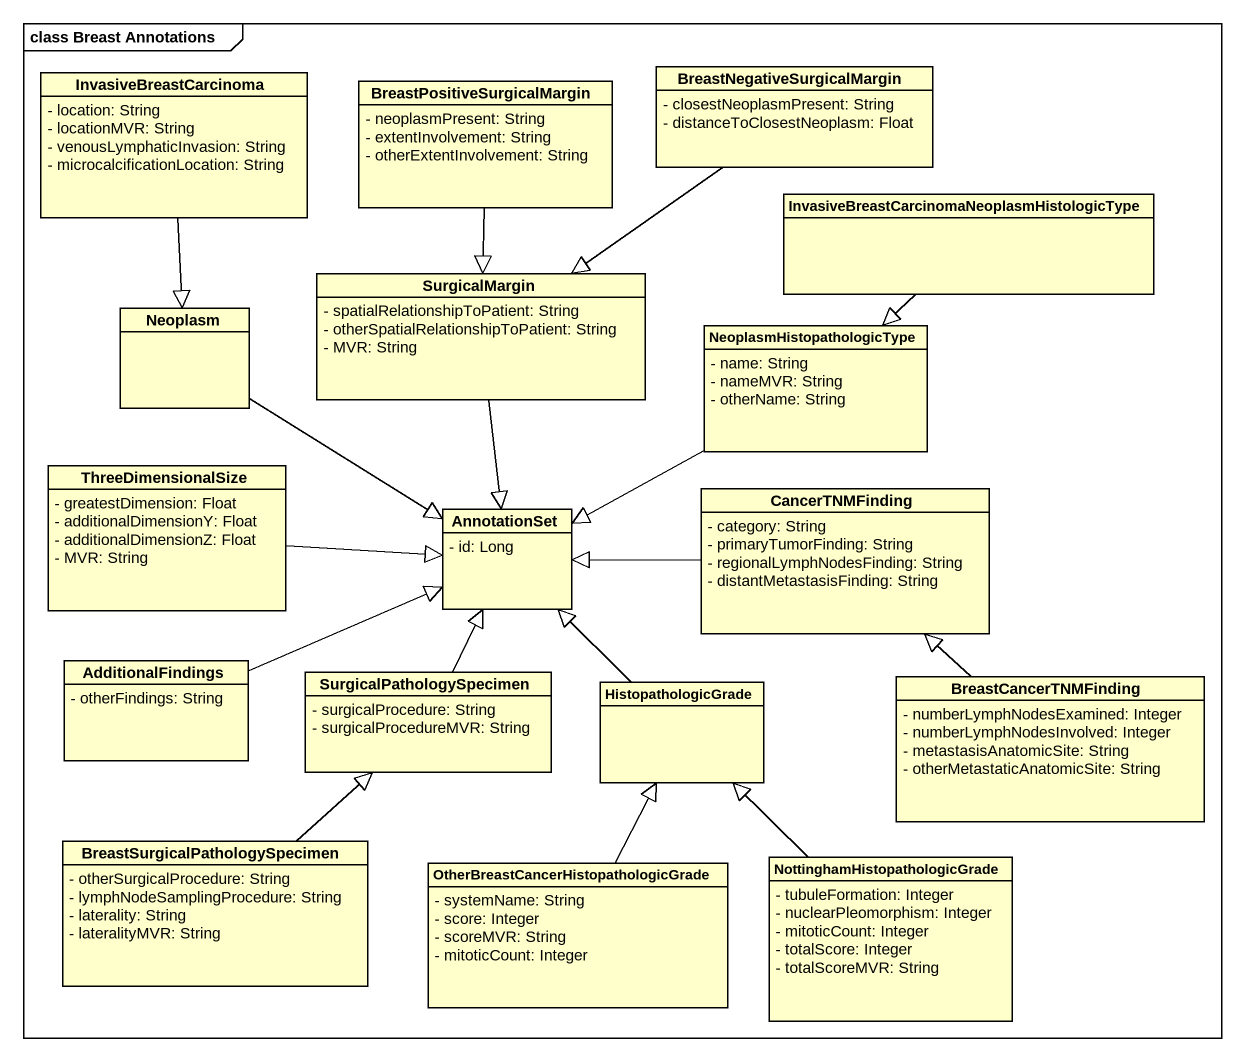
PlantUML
@startuml
mainframe class Breast Annotations
hide circle
hide empty members
skinparam classAttributeIconSize 0
class InvasiveBreastCarcinoma {
  - location: String
  - locationMVR: String
  - venousLymphaticInvasion: String
  - microcalcificationLocation: String
}
class BreastPositiveSurgicalMargin {
  - neoplasmPresent: String
  - extentInvolvement: String
  - otherExtentInvolvement: String
}
class BreastNegativeSurgicalMargin {
  - closestNeoplasmPresent: String
  - distanceToClosestNeoplasm: Float
}
class "InvasiveBreastCarcinomaNeoplasmHistologicType" as InvasiveBreastCarcinomaNeopl
class Neoplasm
class SurgicalMargin {
  - spatialRelationshipToPatient: String
  - otherSpatialRelationshipToPatient: String
  - MVR: String
}
class NeoplasmHistopathologicType {
  - name: String
  - nameMVR: String
  - otherName: String
}
class ThreeDimensionalSize {
  - greatestDimension: Float
  - additionalDimensionY: Float
  - additionalDimensionZ: Float
  - MVR: String
}
class AnnotationSet {
  - id: Long
}
class CancerTNMFinding {
  - category: String
  - primaryTumorFinding: String
  - regionalLymphNodesFinding: String
  - distantMetastasisFinding: String
}
class AdditionalFindings {
  - otherFindings: String
}
class SurgicalPathologySpecimen {
  - surgicalProcedure: String
  - surgicalProcedureMVR: String
}
class HistopathologicGrade
class BreastCancerTNMFinding {
  - numberLymphNodesExamined: Integer
  - numberLymphNodesInvolved: Integer
  - metastasisAnatomicSite: String
  - otherMetastaticAnatomicSite: String
}
class "BreastSurgicalPathologySpecimen" as BreastSurgicalPathologySpeci {
  - otherSurgicalProcedure: String
  - lymphNodeSamplingProcedure: String
  - laterality: String
  - lateralityMVR: String
}
class "OtherBreastCancerHistopathologicGrade" as OtherBreastCancerHistopathol {
  - systemName: String
  - score: Integer
  - scoreMVR: String
  - mitoticCount: Integer
}
class "NottinghamHistopathologicGrade" as NottinghamHistopathologicGra {
  - tubuleFormation: Integer
  - nuclearPleomorphism: Integer
  - mitoticCount: Integer
  - totalScore: Integer
  - totalScoreMVR: String
}
InvasiveBreastCarcinoma --|> Neoplasm
BreastPositiveSurgicalMargin --|> SurgicalMargin
BreastNegativeSurgicalMargin --|> SurgicalMargin
InvasiveBreastCarcinomaNeopl --|> NeoplasmHistopathologicType
Neoplasm --|> AnnotationSet
SurgicalMargin --|> AnnotationSet
NeoplasmHistopathologicType -left-|> AnnotationSet
ThreeDimensionalSize -right-|> AnnotationSet
CancerTNMFinding -left-|> AnnotationSet
AdditionalFindings -right-|> AnnotationSet
SurgicalPathologySpecimen -up-|> AnnotationSet
HistopathologicGrade -up-|> AnnotationSet
BreastCancerTNMFinding -up-|> CancerTNMFinding
BreastSurgicalPathologySpeci -up-|> SurgicalPathologySpecimen
OtherBreastCancerHistopathol -up-|> HistopathologicGrade
NottinghamHistopathologicGra -up-|> HistopathologicGrade
@enduml
